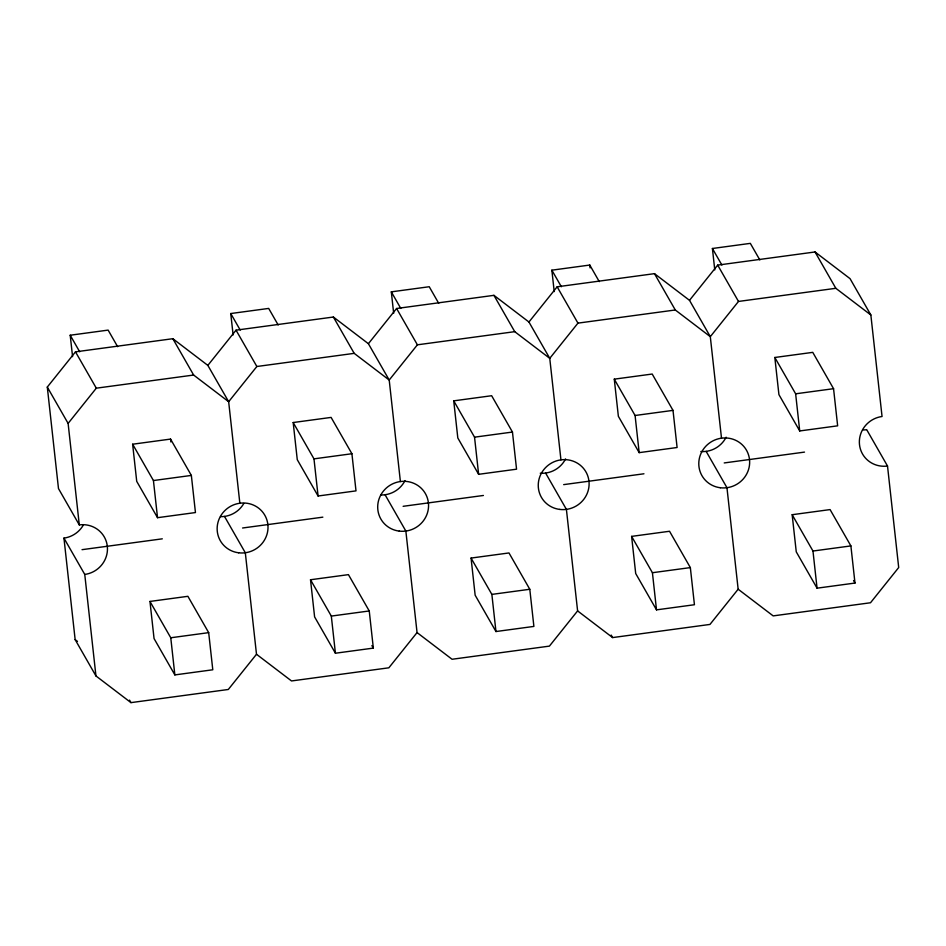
<?xml version="1.0" encoding="UTF-8"?>
<svg xmlns="http://www.w3.org/2000/svg" width="946" height="946" viewBox="0 0 946 946"><rect width="100%" height="100%" fill="white"/><g stroke="black" fill="none" stroke-linecap="round" stroke-linejoin="round"><path stroke-width="1.42" d="M224.498 516.421L245.31 552.748L256.496 654.265L228.305 689.48L130.962 702.63L95.948 675.952L84.762 574.435A25.637 24.773 -29.8 0 0 107.312 546.256A25.637 24.773 -29.8 0 0 79.298 524.912L58.486 488.585L47.3 387.068L75.491 351.853L172.834 338.703L207.848 365.393L228.66 401.719L239.846 503.237M79.298 524.912L68.112 423.406L96.303 388.179L193.634 375.042L228.66 401.719L256.851 366.504L354.194 353.355L389.208 380.032L400.395 481.549M207.848 365.393L236.039 330.166L333.382 317.028L368.396 343.705L389.208 380.032L417.399 344.817L514.742 331.668L549.756 358.345L560.943 459.862M368.396 343.705L396.587 308.491L493.93 295.341L528.944 322.018L549.756 358.345L577.947 323.13L675.29 309.981L710.304 336.67L721.502 438.187M528.944 322.018L557.147 286.804L654.478 273.654L689.504 300.331L710.304 336.67L738.495 301.443L835.838 288.305L870.852 314.983L882.05 416.5A25.637 24.773 -29.8 0 0 859.5 444.679A25.637 24.773 -29.8 0 0 887.514 466.023L898.7 567.529L870.509 602.756L773.166 615.893L738.152 589.216L726.954 487.698L706.154 451.372M385.057 494.734L405.858 531.073L417.056 632.578L388.853 667.805L291.522 680.954L256.496 654.265M689.504 300.331L717.695 265.117L815.038 251.967L850.052 278.656L870.852 314.983M545.606 473.059L566.406 509.386L577.604 610.903L549.413 646.118L452.07 659.267L417.056 632.578M738.152 589.216L709.961 624.431L612.618 637.58L577.604 610.903M72.57 356.654L70.205 335.227L108.128 330.107L117.623 346.674M233.118 334.967L230.753 313.54L268.688 308.42L278.171 324.986M393.666 313.28L391.313 291.853L429.236 286.733L438.719 303.311M554.214 291.605L551.861 270.178L589.784 265.046L599.267 281.624M714.774 269.917L712.409 248.491L750.332 243.37L759.827 259.937M132.629 444.218L170.552 439.086L191.352 475.424L195.455 512.555L157.533 517.687L136.721 481.348L132.629 444.218L153.429 480.544L157.533 517.687M293.177 422.531L331.1 417.411L351.912 453.737L356.003 490.879L318.081 496L297.269 459.673L293.177 422.531L313.977 458.857L318.081 496M453.725 400.844L491.648 395.724L512.46 432.05L516.551 469.192L478.629 474.313L457.817 437.986L453.725 400.844L474.537 437.17L478.629 474.313M614.273 379.157L652.196 374.037L673.008 410.375L677.1 447.505L639.177 452.637L618.365 416.299L614.273 379.157L635.085 415.495L639.177 452.637M774.821 357.482L812.756 352.361L833.556 388.688L837.648 425.83L799.725 430.95L778.925 394.624L774.821 357.482L795.633 393.808L799.725 430.95M153.429 480.544L191.352 475.424M313.977 458.857L351.912 453.737M474.537 437.17L512.46 432.05M635.085 415.495L673.008 410.375M795.633 393.808L833.556 388.688M82.03 549.673L162.298 538.83M242.578 527.998L322.858 517.155M403.126 506.311L483.406 495.468M563.674 484.624L643.954 473.78M724.222 462.937L804.502 452.105M149.965 601.443L187.887 596.311L208.688 632.649L212.791 669.78L174.856 674.912L154.056 638.574L149.965 601.443L170.765 637.77L174.856 674.912M310.513 579.756L348.435 574.636L369.247 610.962L373.339 648.105L335.416 653.225L314.604 616.898L310.513 579.756L331.313 616.083L335.416 653.225M471.061 558.069L508.983 552.949L529.795 589.275L533.887 626.418L495.964 631.538L475.152 595.211L471.061 558.069L491.861 594.395L495.964 631.538M631.609 536.382L669.532 531.262L690.344 567.6L694.435 604.731L656.512 609.863L635.7 573.524L631.609 536.382L652.421 572.72L656.512 609.863M792.157 514.707L830.08 509.587L850.892 545.913L854.983 583.055L817.06 588.176L796.26 551.849L792.157 514.707L812.969 551.033L817.06 588.176M170.765 637.77L208.688 632.649M331.313 616.083L369.247 610.962M491.861 594.395L529.795 589.275M652.421 572.72L690.344 567.6M812.969 551.033L850.892 545.913M83.283 525.136A25.637 24.773 -29.8 0 1 63.95 538.108L75.148 639.626L77.477 641.4M815.038 251.967L835.838 288.305M887.514 466.023L866.702 429.685A25.637 24.773 -29.8 0 1 862.705 429.922M712.409 248.491L721.893 265.057M717.695 265.117L738.495 301.443M853.552 580.548L854.983 583.055M654.478 273.654L675.29 309.981M551.861 270.178L561.345 286.744M557.147 286.804L577.947 323.13M493.93 295.341L514.742 331.668M611.187 635.073L612.618 637.58M391.313 291.853L400.797 308.431M396.587 308.491L417.399 344.817M333.382 317.028L354.194 353.355M230.753 313.54L240.249 330.107M236.039 330.166L256.851 366.504M371.896 645.598L373.339 648.105M172.834 338.703L193.634 375.042M70.205 335.227L79.701 351.794M75.491 351.853L96.303 388.179M47.3 387.068L68.112 423.406M63.95 538.108L84.762 574.435M129.531 700.123L130.962 702.63M75.148 639.626L95.948 675.952M589.784 265.046L590.103 267.907M170.552 439.086L170.871 441.948M726.114 437.229A25.637 24.773 -29.8 0 1 700.832 451.538M565.566 458.916A25.637 24.773 -29.8 0 1 540.272 473.225M243.832 503.449A25.637 24.773 -29.8 0 1 220.513 516.646M405.018 480.592A25.637 24.773 -29.8 0 1 381.061 494.971M720.32 487.746A25.637 24.773 -29.8 0 0 747.943 453.24A25.637 24.773 -29.8 0 0 704.415 447.848A25.637 24.773 -29.8 0 0 720.32 487.746M559.772 509.421A25.637 24.773 -29.8 0 0 587.395 474.916A25.637 24.773 -29.8 0 0 543.867 469.535A25.637 24.773 -29.8 0 0 559.772 509.421M238.676 552.795A25.637 24.773 -29.8 0 0 266.299 518.29A25.637 24.773 -29.8 0 0 222.771 512.898A25.637 24.773 -29.8 0 0 238.676 552.795M399.224 531.108A25.637 24.773 -29.8 0 0 426.847 496.603A25.637 24.773 -29.8 0 0 383.319 491.211A25.637 24.773 -29.8 0 0 399.224 531.108"/></g></svg>
